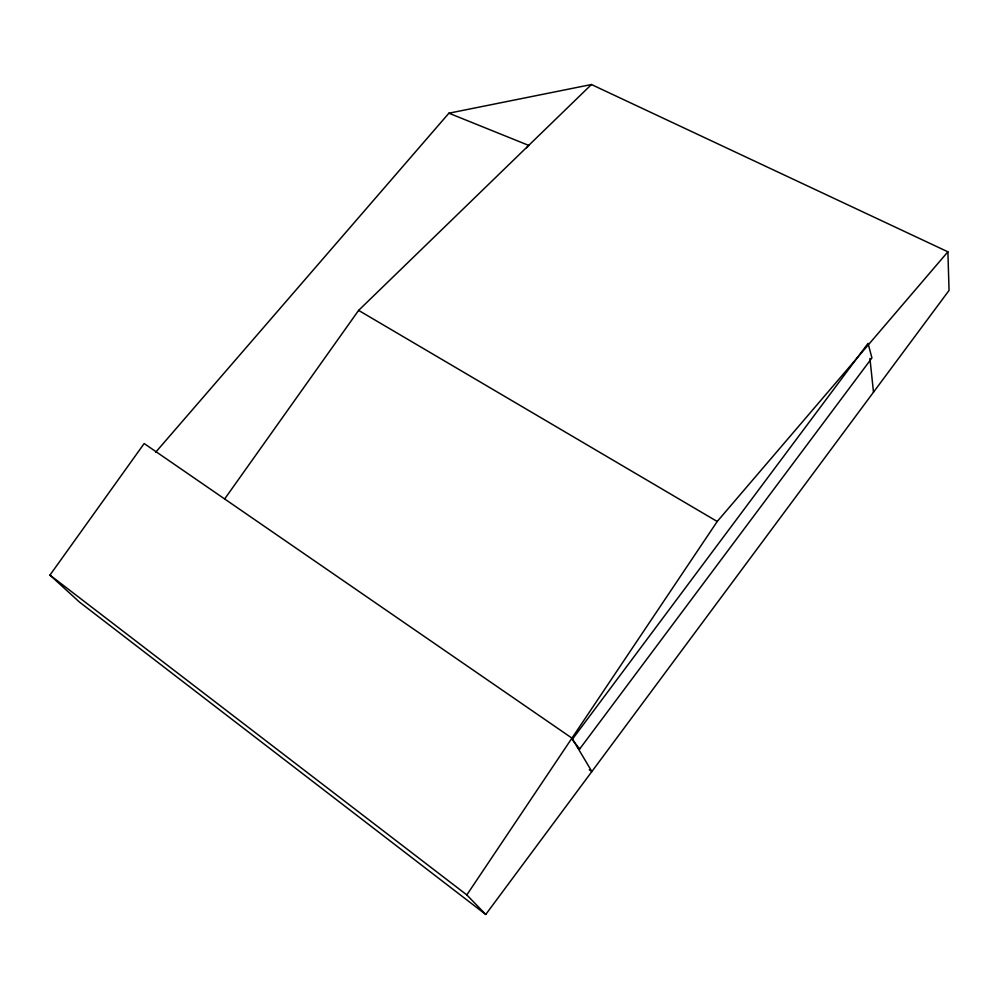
<?xml version="1.0" encoding="UTF-8"?>
<svg xmlns="http://www.w3.org/2000/svg" width="999" height="999" viewBox="0 0 999 999"><rect width="100%" height="100%" fill="white"/><g stroke="black" fill="none" stroke-linecap="round" stroke-linejoin="round"><path stroke-width="1.5" d="M947.889 251.81L949.05 290.422L485.751 914.472L466.82 894.917L717.22 521.49L947.889 251.81L591.458 84.528L448.901 113.199L155.644 452.272M224.65 498.963L358.616 310.389L591.458 84.528M485.751 914.472L79.421 602.047L49.95 575.099L144.168 443.544L571.952 738.124L591.87 771.54L589.298 769.754M579.682 748.988L871.927 357.967L868.056 343.344L572.165 739.535L579.682 748.988L577.559 747.527M526.698 147.765L528.708 145.392L448.901 113.199M358.616 310.389L717.22 521.49M49.95 575.099L466.82 894.917M869.917 358.391L873.501 392.17"/></g></svg>
